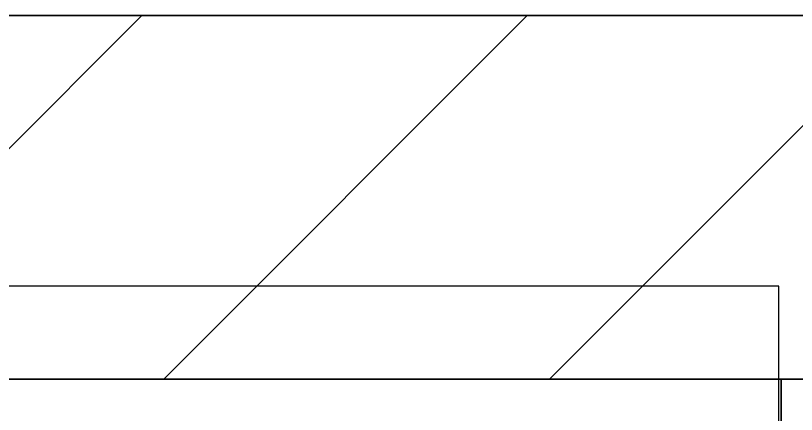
# Model space of a CAD drawing. Extents: x -170 to 1783, y -20 to 1205.
# Drawn here: x 210.07 to 218.67, y 1195.61 to 1200 of the extents above; entities that cross this region are included whole.
import ezdxf

# ---------------------------------------------------------------- set-up
doc = ezdxf.new("R2010")
doc.units = 0
doc.header["$LTSCALE"] = 96
doc.header["$MEASUREMENT"] = 0
for name, color, linetype in [('A-WALL-EXIST_A', 7, 'Continuous'), ('A-WALL-EXT_A', 7, 'Continuous'), ('A-WALL-PATT_A', 7, 'Continuous'), ('A-WALL_A', 7, 'Continuous'), ('I-E-WALL-DMSE_A', 7, 'Continuous'), ('MAIN_ELECTRICAL', 7, 'Continuous'), ('SM', 7, 'Continuous'), ('X-BASE-04-EXISTING_A', 7, 'Continuous')]:
    doc.layers.add(name, color=color, linetype=linetype)

# ---------------------------------------------------------------- blocks, each defined once
blk = doc.blocks.new('EC-BFM-1')
at = {"layer": 'SM', "color": 60, "linetype": 'Continuous'}
for p, q in [((-6.219, 5.8286), (-6.219, -6.1714)), ((-6.219, -6.1714), (5.9685, -6.1714))]:
    blk.add_line(p, q, dxfattribs=at)

msp = doc.modelspace()

# ---------------------------------------------------------------- linework, layer by layer
at = {"layer": 'A-WALL-EXIST_A', "color": 2, "linetype": 'Continuous'}
for p, q in [((329.75, 1196), (218.5, 1196)), ((218.5, 1196), (218.5, 1093.5))]:
    msp.add_line(p, q, dxfattribs=at)
at = {"layer": 'A-WALL-EXT_A', "color": 2, "linetype": 'Continuous'}
for p, q in [((218.5, 1196), (34, 1196)), ((218.5, 1191), (218.5, 1196))]:
    msp.add_line(p, q, dxfattribs=at)
at = {"layer": 'A-WALL-PATT_A', "color": 47, "linetype": 'Continuous'}
for p, q in [((207.46472, 1196), (211.46472, 1200)), ((211.70736, 1196), (215.70736, 1200)), ((215.95, 1196), (219.95, 1200))]:
    msp.add_line(p, q, dxfattribs=at)
at = {"layer": 'A-WALL_A', "color": 2, "linetype": 'Continuous'}
for p, q in [((1462, 1200), (38, 1200)), ((38, 1196), (1462, 1196))]:
    msp.add_line(p, q, dxfattribs=at)
at = {"layer": 'I-E-WALL-DMSE_A', "color": 40, "linetype": 'Continuous'}
for p, q in [((329.75, 1196), (218.5, 1196)), ((218.5, 1196), (218.5, 1089.5)), ((329.75, 1196), (218.5, 1196)), ((218.5, 1196), (218.5, 1089.5))]:
    msp.add_line(p, q, dxfattribs=at)
at = {"layer": 'X-BASE-04-EXISTING_A', "color": 7, "linetype": 'Continuous'}
msp.add_line((0, 1200), (1500, 1200), dxfattribs=at)
at = {"layer": 'X-BASE-04-EXISTING_A', "color": 2, "linetype": 'Continuous'}
for p, q in [((1462, 1200), (38, 1200)), ((38, 1196), (1462, 1196))]:
    msp.add_line(p, q, dxfattribs=at)
at = {"layer": 'X-BASE-04-EXISTING_A', "color": 47, "linetype": 'Continuous'}
for p, q in [((207.46472, 1196), (211.46472, 1200)), ((211.70736, 1196), (215.70736, 1200)), ((215.95, 1196), (219.95, 1200))]:
    msp.add_line(p, q, dxfattribs=at)

# ---------------------------------------------------------------- block references
at = {"layer": 'MAIN_ELECTRICAL', "color": 47, "linetype": 'Continuous', "rotation": 180}
msp.add_blockref('EC-BFM-1', (212.25748, 1190.85293), dxfattribs=at)

doc.saveas('drawing.dxf')
